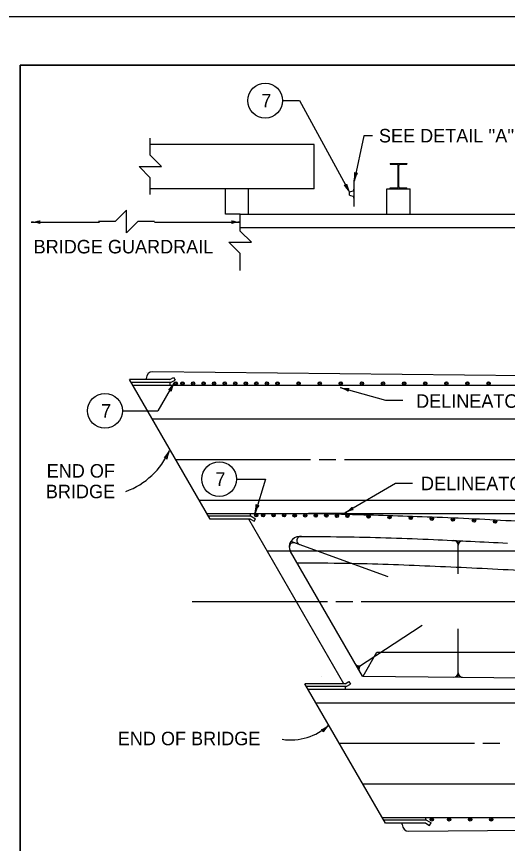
# Model space of a CAD drawing. Extents: x 998.3 to 1038.2, y 999 to 1022.9.
# Drawn here: x 1006.95 to 1014.21, y 1009.98 to 1022.22 of the extents above; entities that cross this region are included whole.
import ezdxf

# ---------------------------------------------------------------- set-up
doc = ezdxf.new("R2010")
doc.units = 0
for name, color, linetype in [('Level 1', 7, 'Continuous'), ('Level 10', 7, 'Continuous'), ('Level 11', 7, 'Continuous'), ('Level 14', 7, 'Continuous'), ('Level 40', 7, 'Continuous'), ('Level 5', 7, 'Continuous')]:
    doc.layers.add(name, color=color, linetype=linetype)

msp = doc.modelspace()

# ---------------------------------------------------------------- linework, layer by layer
at = {"layer": 'Level 1'}
for p, q in [((1010.884, 1020.98), (1011.134, 1020.98)), ((1011.134, 1020.98), (1011.875, 1019.622)), ((1012.088, 1020.453), (1011.945, 1019.786)), ((1012.213, 1020.453), (1012.088, 1020.453)), ((1011.35, 1020.327), (1008.926, 1020.327)), ((1011.35, 1019.671), (1011.35, 1020.327)), ((1012.475, 1020.046), (1012.725, 1020.046)), ((1012.475, 1020.046), (1012.475, 1020.034)), ((1012.475, 1020.034), (1012.578, 1020.034)), ((1012.621, 1020.034), (1012.725, 1020.034)), ((1012.725, 1020.046), (1012.725, 1020.034)), ((1012.594, 1019.698), (1012.594, 1020.018)), ((1012.606, 1019.698), (1012.606, 1020.018)), ((1011.945, 1019.411), (1011.945, 1019.786)), ((1011.35, 1019.671), (1008.926, 1019.671)), ((1010.038, 1019.296), (1010.038, 1019.671)), ((1010.381, 1019.296), (1010.381, 1019.671)), ((1011.937, 1019.641), (1011.937, 1019.665)), ((1012.428, 1019.671), (1012.772, 1019.671)), ((1012.428, 1019.296), (1012.428, 1019.671)), ((1012.475, 1019.671), (1012.475, 1019.683)), ((1012.475, 1019.683), (1012.578, 1019.683)), ((1012.621, 1019.683), (1012.725, 1019.683)), ((1012.725, 1019.671), (1012.725, 1019.683)), ((1012.772, 1019.296), (1012.772, 1019.671)), ((1011.937, 1019.641), (1011.875, 1019.622)), ((1011.875, 1019.575), (1011.875, 1019.622)), ((1011.875, 1019.575), (1011.937, 1019.556)), ((1011.937, 1019.532), (1011.937, 1019.556)), ((1010.256, 1019.296), (1010.038, 1019.296)), ((1010.256, 1019.296), (1032.098, 1019.296)), ((1007.165, 1019.178), (1008.176, 1019.178)), ((1008.99, 1019.178), (1010.256, 1019.178)), ((1010.256, 1019.097), (1031.964, 1019.097)), ((1008.965, 1016.966), (1018.965, 1016.866)), ((1009.81, 1014.782), (1008.618, 1016.847)), ((1008.865, 1016.947), (1008.865, 1016.947)), ((1008.865, 1016.866), (1008.865, 1016.847)), ((1008.665, 1016.766), (1009.29, 1016.766)), ((1009.275, 1016.794), (1009.04, 1016.386)), ((1009.292, 1016.766), (1010.892, 1016.766)), ((1010.892, 1016.766), (1032.082, 1016.766)), ((1012.412, 1016.539), (1011.741, 1016.728)), ((1012.662, 1016.539), (1012.412, 1016.539)), ((1008.512, 1016.386), (1009.04, 1016.386)), ((1008.953, 1016.266), (1032.082, 1016.266)), ((1010.203, 1015.375), (1010.63, 1015.375)), ((1010.63, 1015.375), (1010.477, 1014.873)), ((1012.557, 1015.31), (1011.813, 1014.877)), ((1012.807, 1015.31), (1012.557, 1015.31)), ((1009.647, 1015.066), (1032.085, 1015.066)), ((1009.762, 1014.866), (1010.482, 1014.866)), ((1010.407, 1014.782), (1009.81, 1014.782)), ((1011.793, 1012.347), (1010.387, 1014.782)), ((1010.482, 1014.866), (1032.082, 1014.866)), ((1011.837, 1014.866), (1011.27, 1014.866)), ((1011.837, 1014.866), (1011.27, 1014.866)), ((1011.845, 1014.866), (1011.845, 1014.856)), ((1011.014, 1014.45), (1012.443, 1013.933)), ((1013.482, 1013.972), (1013.482, 1014.463)), ((1010.657, 1014.316), (1032.082, 1014.316)), ((1012.067, 1012.459), (1011.003, 1014.302)), ((1011.993, 1012.586), (1012.952, 1013.212)), ((1013.482, 1012.445), (1013.482, 1013.158)), ((1012.075, 1012.459), (1012.28, 1012.816)), ((1012.28, 1012.816), (1032.082, 1012.816)), ((1011.463, 1012.447), (1011.463, 1012.447)), ((1012.067, 1012.459), (1021.563, 1012.366)), ((1012.408, 1010.282), (1011.215, 1012.347)), ((1011.263, 1012.266), (1032.082, 1012.266)), ((1011.378, 1012.066), (1032.082, 1012.066)), ((1011.73, 1012.062), (1011.732, 1012.066)), ((1011.802, 1012.064), (1011.803, 1012.066)), ((1011.873, 1012.064), (1011.873, 1012.066)), ((1012.072, 1010.866), (1032.082, 1010.866)), ((1012.36, 1010.366), (1013.08, 1010.366)), ((1013.08, 1010.366), (1022.533, 1010.366)), ((1013.005, 1010.282), (1012.408, 1010.282)), ((1012.655, 1010.266), (1012.655, 1010.282)), ((1012.755, 1010.164), (1022.755, 1010.266)), ((1012.655, 1010.182), (1012.655, 1010.182))]:
    msp.add_line(p, q, dxfattribs=at)
for points in [[(1008.926, 1019.585), (1008.926, 1019.835), (1008.759, 1020.002), (1009.092, 1020.002), (1008.926, 1020.168), (1008.926, 1020.418)], [(1008.99, 1019.187), (1008.74, 1019.187), (1008.573, 1019.021), (1008.573, 1019.354), (1008.407, 1019.187), (1008.157, 1019.187)], [(1010.256, 1018.463), (1010.256, 1018.713), (1010.09, 1018.879), (1010.423, 1018.879), (1010.256, 1019.046), (1010.256, 1019.296)], [(1009.3, 1015.666), (1011.3, 1015.666)], [(1011.425, 1015.666), (1011.675, 1015.666)], [(1011.8, 1015.666), (1015.8, 1015.666)], [(1009.548, 1013.566), (1011.548, 1013.566)], [(1011.673, 1013.566), (1011.923, 1013.566)], [(1012.048, 1013.566), (1012.98, 1013.566)], [(1012.905, 1013.566), (1015.997, 1013.566)], [(1011.725, 1011.466), (1013.725, 1011.466)], [(1013.85, 1011.466), (1014.1, 1011.466)]]:
    msp.add_lwpolyline(points, dxfattribs=at)
for centre, radius in [((1010.627, 1020.976), 0.258), ((1009.303, 1016.79), 0.025), ((1009.303, 1016.79), 0.0125), ((1009.403, 1016.79), 0.025), ((1009.403, 1016.79), 0.0125), ((1009.559, 1016.79), 0.025), ((1009.559, 1016.79), 0.0125), ((1009.715, 1016.79), 0.025), ((1009.715, 1016.79), 0.0125), ((1009.871, 1016.79), 0.025), ((1009.871, 1016.79), 0.0125), ((1010.028, 1016.79), 0.025), ((1010.028, 1016.79), 0.0125), ((1010.184, 1016.79), 0.025), ((1010.184, 1016.79), 0.0125), ((1010.34, 1016.79), 0.025), ((1010.34, 1016.79), 0.0125), ((1010.496, 1016.79), 0.025), ((1010.496, 1016.79), 0.0125), ((1010.653, 1016.79), 0.025), ((1010.653, 1016.79), 0.0125), ((1010.809, 1016.79), 0.025), ((1010.809, 1016.79), 0.0125), ((1011.121, 1016.79), 0.025), ((1011.121, 1016.79), 0.0125), ((1011.434, 1016.79), 0.025), ((1011.434, 1016.79), 0.0125), ((1011.746, 1016.79), 0.025), ((1011.746, 1016.79), 0.0125), ((1012.059, 1016.79), 0.025), ((1012.059, 1016.79), 0.0125), ((1012.371, 1016.79), 0.025), ((1012.371, 1016.79), 0.0125), ((1012.684, 1016.79), 0.025), ((1012.684, 1016.79), 0.0125), ((1012.996, 1016.79), 0.025), ((1012.996, 1016.79), 0.0125), ((1013.309, 1016.79), 0.025), ((1013.309, 1016.79), 0.0125), ((1013.621, 1016.79), 0.025), ((1013.621, 1016.79), 0.0125), ((1013.934, 1016.79), 0.025), ((1013.934, 1016.79), 0.0125), ((1008.255, 1016.386), 0.258), ((1009.946, 1015.375), 0.258), ((1010.495, 1014.84), 0.025), ((1010.495, 1014.84), 0.0125), ((1010.595, 1014.84), 0.025), ((1010.595, 1014.84), 0.025), ((1010.595, 1014.84), 0.0125), ((1010.595, 1014.84), 0.0125), ((1010.751, 1014.84), 0.025), ((1010.751, 1014.84), 0.0125), ((1010.907, 1014.84), 0.025), ((1010.907, 1014.84), 0.0125), ((1011.063, 1014.839), 0.025), ((1011.063, 1014.839), 0.0125), ((1011.22, 1014.839), 0.025), ((1011.22, 1014.839), 0.0125), ((1011.376, 1014.837), 0.025), ((1011.376, 1014.837), 0.0125), ((1011.532, 1014.835), 0.025), ((1011.532, 1014.835), 0.0125), ((1011.688, 1014.832), 0.025), ((1011.688, 1014.832), 0.0125), ((1011.844, 1014.83), 0.025), ((1011.844, 1014.83), 0.0125), ((1012.157, 1014.821), 0.025), ((1012.157, 1014.821), 0.0125), ((1012.469, 1014.813), 0.025), ((1012.469, 1014.813), 0.0125), ((1012.782, 1014.801), 0.025), ((1012.782, 1014.801), 0.0125), ((1013.094, 1014.79), 0.025), ((1013.094, 1014.79), 0.0125), ((1013.406, 1014.776), 0.025), ((1013.406, 1014.776), 0.0125), ((1013.718, 1014.763), 0.025), ((1013.718, 1014.763), 0.0125), ((1014.03, 1014.746), 0.025), ((1014.03, 1014.746), 0.0125), ((1013.093, 1010.34), 0.025), ((1013.349, 1010.34), 0.025), ((1013.661, 1010.34), 0.025), ((1013.974, 1010.34), 0.025), ((1013.093, 1010.34), 0.0125), ((1013.349, 1010.34), 0.0125), ((1013.661, 1010.34), 0.0125), ((1013.974, 1010.34), 0.0125)]:
    msp.add_circle(centre, radius, dxfattribs=at)
for centre, radius, start, end in [((1012.578, 1020.018), 0.0156, 0, 90), ((1012.621, 1020.018), 0.0156, 90, 180), ((1011.563, 1019.868), 0.391, 347.8818, 6.5506), ((1012.326, 1019.704), 0.391, 149.2289, 167.8757), ((1011.976, 1019.932), 0.0312, 216.6564, 298.7731), ((1011.563, 1019.868), 0.391, 347.8696, 347.8818), ((1011.803, 1019.753), 0.0313, 257.3823, 339.499), ((1011.531, 1019.435), 0.391, 28.6078, 47.2765), ((1012.218, 1019.809), 0.391, 189.9549, 208.6016), ((1012.578, 1019.698), 0.0156, 270, 360), ((1012.621, 1019.698), 0.0156, 180, 270), ((1011.531, 1019.435), 0.391, 28.5955, 28.6078), ((1007.165, 1019.569), 0.391, 270, 288.6688), ((1007.165, 1018.787), 0.391, 71.3472, 89.9939), ((1007.165, 1019.569), 0.391, 269.9878, 270), ((1007.313, 1019.178), 0.0313, 138.7746, 220.8913), ((1010.108, 1019.178), 0.0313, 318.7746, 40.8913), ((1010.256, 1019.569), 0.391, 251.3472, 269.9939), ((1010.256, 1018.787), 0.391, 90, 108.6688), ((1010.256, 1018.787), 0.391, 89.9878, 90), ((1008.965, 1016.865), 0.1, 90, 180), ((1008.931, 1016.978), 0.391, 313.1718, 331.8185), ((1009.62, 1016.61), 0.391, 151.8246, 170.4934), ((1009.62, 1016.61), 0.391, 151.8124, 151.8246), ((1011.847, 1017.105), 0.391, 254.2238, 272.8926), ((1011.634, 1016.352), 0.391, 55.571, 74.2177), ((1011.847, 1017.105), 0.391, 254.2116, 254.2238), ((1009.205, 1016.663), 0.0312, 20.5992, 102.7159), ((1011.884, 1016.688), 0.0313, 122.9984, 205.1151), ((1010.103, 1014.985), 0.391, 343.2705, 1.9393), ((1010.851, 1014.76), 0.391, 144.6177, 163.2644), ((1010.52, 1015.015), 0.0313, 212.0451, 294.1618), ((1011.616, 1015.214), 0.391, 300.2437, 318.9124), ((1012.01, 1014.539), 0.391, 101.5908, 120.2376), ((1011.941, 1014.952), 0.0313, 169.0183, 251.135), ((1010.103, 1014.985), 0.391, 343.2583, 343.2705), ((1011.616, 1015.214), 0.391, 300.2314, 300.2437), ((1011.134, 1014.377), 0.15, 89.4705, 210.0003), ((1011.157, 1014.464), 0.0617, 84.7011, 248.0611), ((1011.046, 1014.374), 0.0606, 70.923, 184.6786), ((1013.416, 1014.401), 0.0668, 2.7323, 86.663), ((1013.548, 1014.396), 0.0669, 89.9864, 177.0835), ((1012.014, 1012.674), 0.0625, 209.9786, 303.1291), ((1012.077, 1012.566), 0.0625, 123.1291, 209.9787), ((1013.418, 1012.509), 0.0633, 270.7226, 359.2775), ((1013.546, 1012.51), 0.0646, 182.2515, 270.4513), ((1011.311, 1012.032), 0.394, 292.1875, 310.8342), ((1011.826, 1011.436), 0.394, 130.8404, 149.5091), ((1011.826, 1011.436), 0.394, 130.8281, 130.8404), ((1011.455, 1011.636), 0.0315, 359.615, 81.7317), ((1012.755, 1010.265), 0.1, 180, 270)]:
    msp.add_arc(centre, radius, start, end, dxfattribs=at)
for points in [[(1010.404, 1014.867), (1011.845, 1014.856), (1011.942, 1014.853)], [(1011.942, 1014.853), (1013.095, 1014.816), (1014.345, 1014.756), (1015.59, 1014.671), (1016.835, 1014.556), (1018.08, 1014.421), (1019.315, 1014.261), (1020.555, 1014.076), (1021.785, 1013.871), (1023.682, 1013.507)], [(1011.135, 1014.526), (1011.867, 1014.521), (1013.117, 1014.481), (1014.213, 1014.428)], [(1011.1, 1014.136), (1011.83, 1014.131), (1013.065, 1014.091), (1014.302, 1014.031), (1015.532, 1013.947), (1016.762, 1013.834), (1017.993, 1013.701), (1019.215, 1013.542), (1020.442, 1013.359), (1021.657, 1013.157), (1023.422, 1012.819)]]:
    msp.add_spline(points, degree=3, dxfattribs=at)
at = {"layer": 'Level 10'}
for p, q in [((1035.5, 1021.5), (1007, 1021.5)), ((1007, 1021.5), (1007, 1000.5))]:
    msp.add_line(p, q, dxfattribs=at)
at = {"layer": 'Level 11'}
msp.add_lwpolyline([(1007, 1021.5), (1035.5, 1021.5), (1035.5, 1000.5), (1007, 1000.5)], close=True, dxfattribs=at)
at = {"layer": 'Level 14'}
msp.add_line((1000, 1022.22), (1036.36, 1022.22), dxfattribs=at)
at = {"layer": 'Level 40'}
for p, q in [((1009.215, 1016.847), (1008.618, 1016.847)), ((1009.215, 1016.847), (1009.27, 1016.879)), ((1009.227, 1016.804), (1009.292, 1016.841)), ((1009.27, 1016.879), (1009.292, 1016.841)), ((1009.227, 1016.804), (1008.643, 1016.804)), ((1009.215, 1016.804), (1009.215, 1016.767)), ((1009.215, 1016.767), (1009.215, 1016.766)), ((1010.418, 1014.826), (1009.785, 1014.826)), ((1010.407, 1014.826), (1010.407, 1014.866)), ((1010.407, 1014.862), (1010.407, 1014.866)), ((1010.407, 1014.782), (1010.462, 1014.751)), ((1010.418, 1014.826), (1010.483, 1014.789)), ((1010.462, 1014.751), (1010.483, 1014.789)), ((1011.813, 1012.347), (1011.215, 1012.347)), ((1011.813, 1012.347), (1011.867, 1012.379)), ((1011.825, 1012.304), (1011.89, 1012.341)), ((1011.867, 1012.379), (1011.89, 1012.341)), ((1011.825, 1012.304), (1011.242, 1012.304)), ((1011.813, 1012.304), (1011.813, 1012.266)), ((1013.005, 1010.326), (1013.005, 1010.366)), ((1013.005, 1010.362), (1013.005, 1010.366)), ((1013.017, 1010.326), (1012.383, 1010.326)), ((1013.005, 1010.282), (1013.06, 1010.251)), ((1013.017, 1010.326), (1013.082, 1010.289)), ((1013.06, 1010.251), (1013.082, 1010.289))]:
    msp.add_line(p, q, dxfattribs=at)
at = {"layer": 'Level 5'}
for centre, radius, start, end in [((1008.182, 1016.246), 1.12, 290.0605, 336.276), ((1008.854, 1015.967), 0.394, 315.5077, 334.1544), ((1009.562, 1015.623), 0.394, 154.1605, 172.8293), ((1009.562, 1015.623), 0.394, 154.1483, 154.1605), ((1009.143, 1015.66), 0.0315, 22.9351, 105.0518), ((1011.002, 1012.364), 0.848, 261.7681, 311.9649)]:
    msp.add_arc(centre, radius, start, end, dxfattribs=at)

# ---------------------------------------------------------------- texts
at = {"layer": 'Level 1'}
for s, height, p in [('7', 0.2, (1010.57, 1020.876)), ("SEE DETAIL ''A''", 0.19995, (1012.311, 1020.357)), ('BRIDGE GUARDRAIL', 0.19995, (1007.199, 1018.715)), ('DELINEATORS FOR GUARDRAIL - MONO-DIRECTIONAL WHITE', 0.2, (1012.861, 1016.43)), ('7', 0.2, (1008.198, 1016.286)), ('7', 0.2, (1009.889, 1015.275)), ('DELINEATORS FOR GUARDRAIL - MONO-DIRECTIONAL YELLOW', 0.2, (1012.933, 1015.211))]:
    msp.add_text(s, height=height, dxfattribs=at).set_placement(p)
at = {"layer": 'Level 5'}
for s, p in [('END OF', (1007.392, 1015.397)), ('BRIDGE', (1007.38, 1015.092)), ('END OF BRIDGE', (1008.445, 1011.437))]:
    msp.add_text(s, height=0.2, dxfattribs=at).set_placement(p)

doc.saveas('drawing.dxf')
